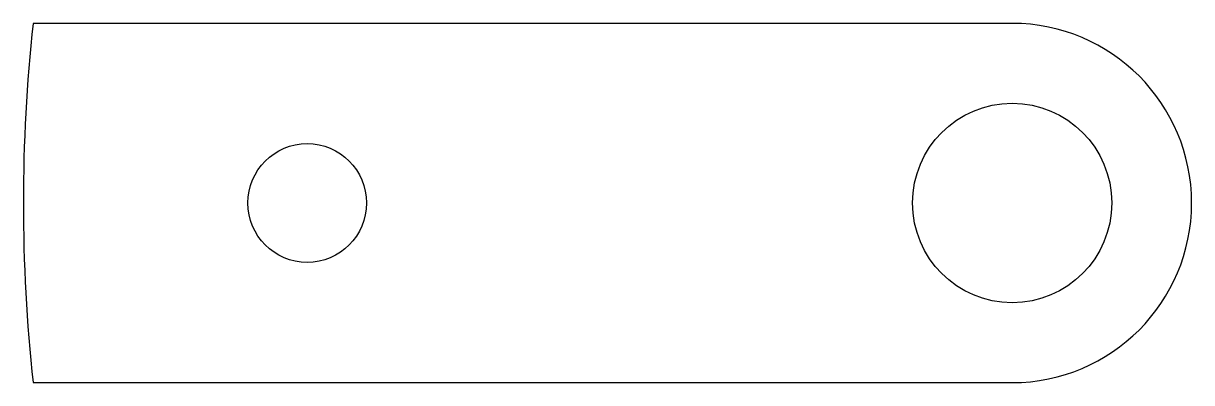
# Model space of a CAD drawing. Header units: inches. Extents: x -0.675 to 0.122, y -0.123 to 0.122.
import ezdxf

# ---------------------------------------------------------------- set-up
doc = ezdxf.new("R2010")
doc.units = ezdxf.units.IN
doc.header["$MEASUREMENT"] = 0

msp = doc.modelspace()

# ---------------------------------------------------------------- linework, layer by layer
at = {"linetype": 'Continuous', "lineweight": 25}
for p, q in [((0, 0.1225), (-0.66831, 0.1225)), ((-0.66831, -0.1225), (0, -0.1225))]:
    msp.add_line(p, q, dxfattribs=at)
for centre, radius in [((0, 0), 0.068), ((-0.48125, 0), 0.0405)]:
    msp.add_circle(centre, radius, dxfattribs=at)
for centre, radius, start, end in [((0.45, 0), 1.125, 173.74873, 186.25127), ((0, 0), 0.1225, 270, 90)]:
    msp.add_arc(centre, radius, start, end, dxfattribs=at)

doc.saveas('drawing.dxf')
